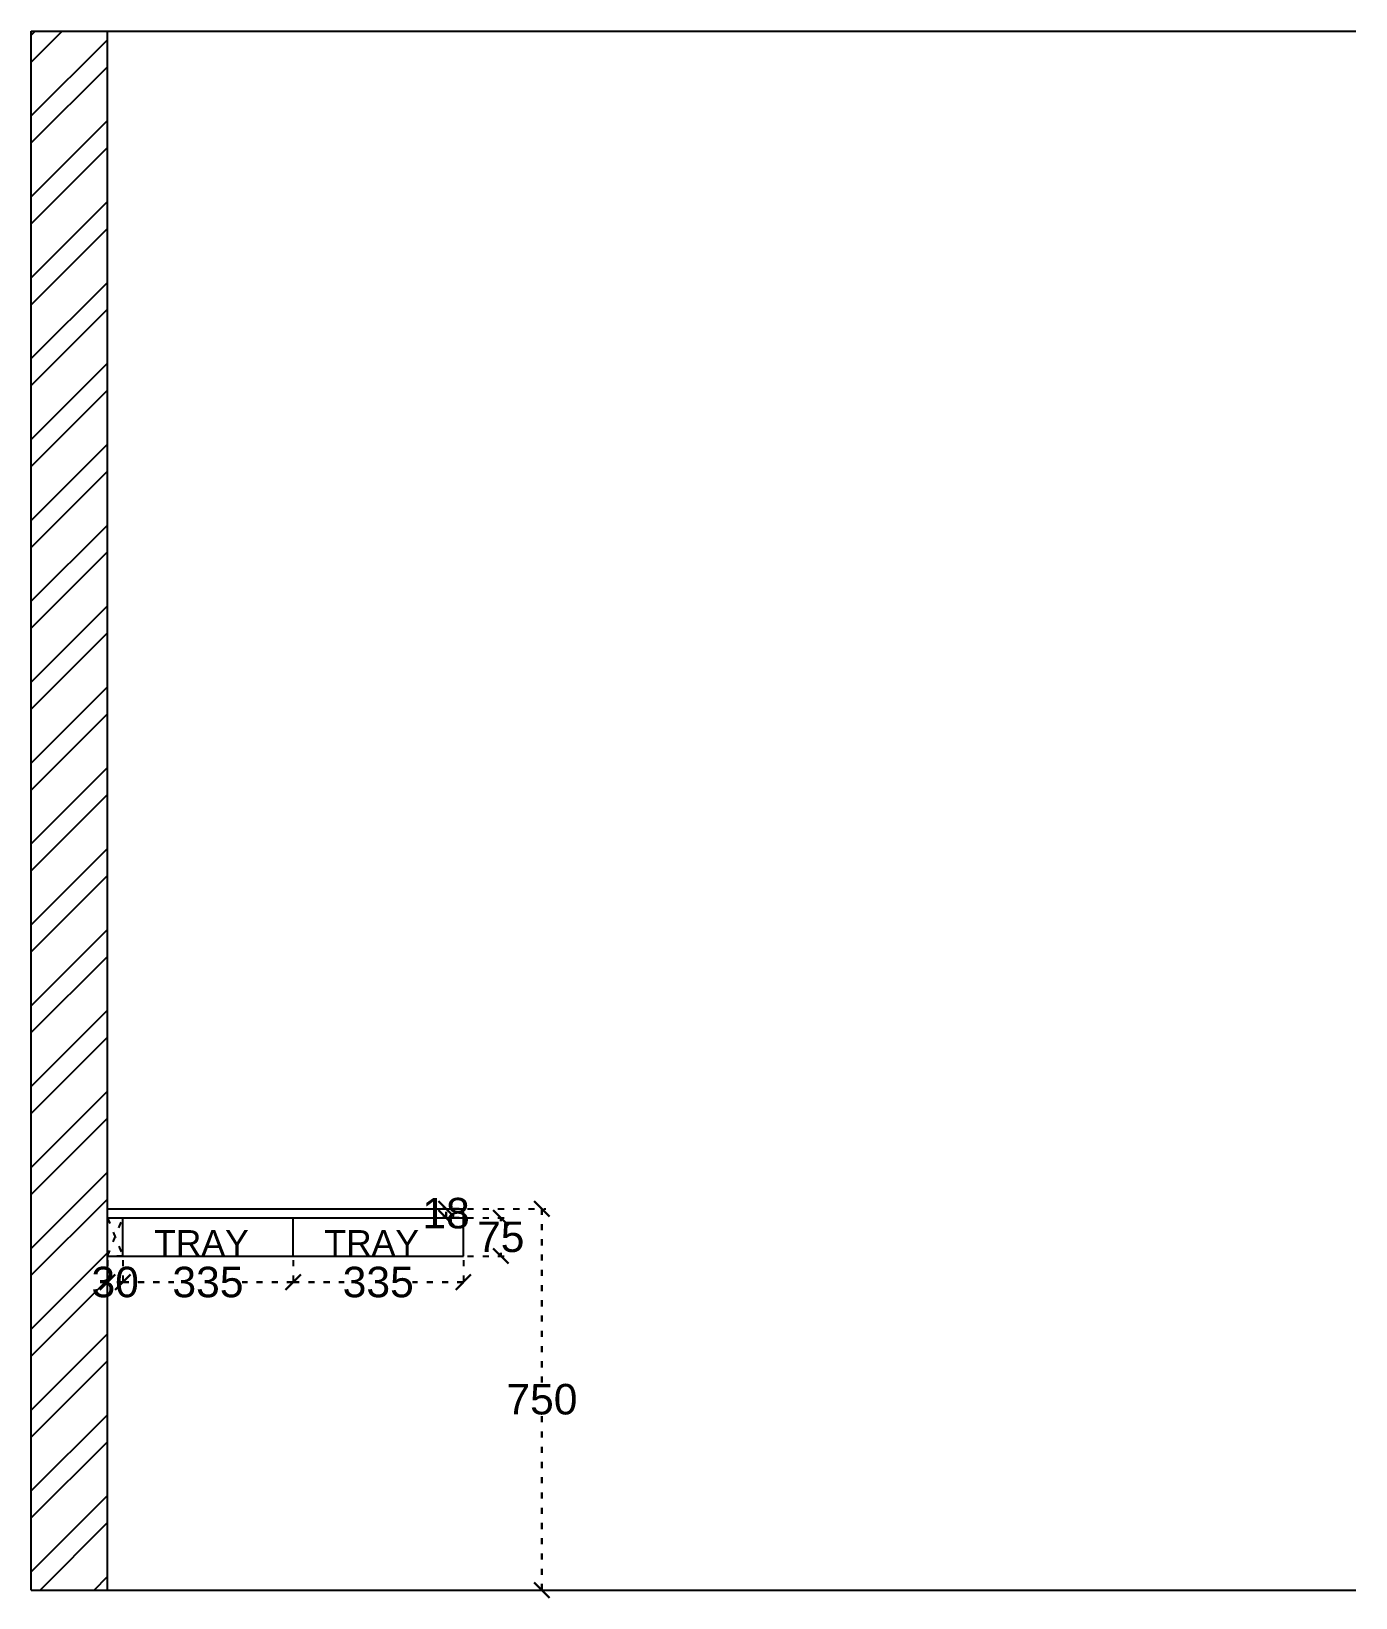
# Model space of a CAD drawing. Header units: millimetres. Extents: x 220712 to 1505573, y -354410 to 241923.
# Drawn here: x 247510 to 250115, y 111270 to 114351 of the extents above; entities that cross this region are included whole.
import ezdxf

# ---------------------------------------------------------------- set-up
doc = ezdxf.new("R2010")
doc.units = ezdxf.units.MM
doc.header["$MEASUREMENT"] = 0
doc.linetypes.add('ACAD_ISO03W100', pattern=[30, 12, -18])
doc.layers.add('Walls', color=253, linetype='Continuous')
doc.layers.add('Words', color=7, linetype='Continuous')
doc.styles.get("Standard").update_dxf_attribs({"font": 'arial.ttf'})
doc.dimstyles.get("Standard").update_dxf_attribs({"dimtxt": 60, "dimasz": 30, "dimexe": 7.75, "dimexo": 8.13, "dimgap": 0.63, "dimtad": 0, "dimtih": 1, "dimtoh": 1, "dimdec": 0, "dimzin": 0, "dimtxsty": 'Standard', "dimblk": 'OBLIQUE', "dimcen": 2.25, "dimclrd": 1, "dimclre": 1, "dimclrt": 1, "dimadec": 0, "dimazin": 0, "dimtfac": 1, "dimtdec": 0, "dimtofl": 0, "dimtmove": 0, "dimatfit": 3, "dimfxl": 1, "dimtolj": 1, "dimtzin": 0, "dimlwd": 30, "dimarcsym": 0})

# ---------------------------------------------------------------- blocks, each defined once
blk = doc.blocks.new('_Oblique')
at = {"color": 0, "linetype": 'ByBlock', "lineweight": -2}
blk.add_line((-0.5, -0.5), (0.5, 0.5), dxfattribs=at)
blk = doc.blocks.new('*D1190')
at = {"layer": 'Defpoints', "color": 0, "linetype": 'ACAD_ISO03W100', "transparency": 16777216}
for p in [(248359.5, 112035), (248359.5, 111285), (248514, 111285)]:
    blk.add_point(p, dxfattribs=at)
at = {"layer": 'Walls', "color": 1, "linetype": 'ACAD_ISO03W100', "lineweight": -2, "transparency": 16777216}
for p, q in [((248367.6, 112035), (248521.8, 112035)), ((248367.6, 111285), (248521.8, 111285))]:
    blk.add_line(p, q, dxfattribs=at)
at = {"layer": 'Walls', "color": 1, "linetype": 'ACAD_ISO03W100', "lineweight": 30, "transparency": 16777216}
for p, q in [((248514, 112035), (248514, 111691.3)), ((248514, 111285), (248514, 111628.7))]:
    blk.add_line(p, q, dxfattribs=at)
at = {"layer": 'Walls', "color": 1, "linetype": 'ACAD_ISO03W100', "lineweight": 30, "transparency": 16777216, "xscale": 30, "yscale": 30, "zscale": 30}
for p, rotation in [((248514, 112035), 90), ((248514, 111285), 270)]:
    blk.add_blockref('_Oblique', p, dxfattribs=dict(at, rotation=rotation))
at = {"layer": 'Walls', "color": 1, "linetype": 'ACAD_ISO03W100', "transparency": 16777216, "insert": (248514, 111660), "char_height": 60, "attachment_point": 5}
blk.add_mtext('\\A1;750', dxfattribs=at)
blk = doc.blocks.new('*D1191')
at = {"layer": 'Defpoints', "color": 0, "linetype": 'ACAD_ISO03W100', "transparency": 16777216}
for p in [(248359.5, 112017), (248359.5, 111942), (248433, 111942)]:
    blk.add_point(p, dxfattribs=at)
at = {"layer": 'Walls', "color": 1, "linetype": 'ACAD_ISO03W100', "lineweight": -2, "transparency": 16777216}
for p, q in [((248367.6, 112017), (248440.8, 112017)), ((248367.6, 111942), (248440.8, 111942))]:
    blk.add_line(p, q, dxfattribs=at)
at = {"layer": 'Walls', "color": 1, "linetype": 'ACAD_ISO03W100', "lineweight": 30, "transparency": 16777216}
for p, q in [((248433, 112017), (248433, 112010.6)), ((248433, 111942), (248433, 111948.4))]:
    blk.add_line(p, q, dxfattribs=at)
at = {"layer": 'Walls', "color": 1, "linetype": 'ACAD_ISO03W100', "lineweight": 30, "transparency": 16777216, "xscale": 30, "yscale": 30, "zscale": 30}
for p, rotation in [((248433, 112017), 90), ((248433, 111942), 270)]:
    blk.add_blockref('_Oblique', p, dxfattribs=dict(at, rotation=rotation))
at = {"layer": 'Walls', "color": 1, "linetype": 'ACAD_ISO03W100', "transparency": 16777216, "insert": (248433, 111979.5), "char_height": 60, "attachment_point": 5}
blk.add_mtext('\\A1;75', dxfattribs=at)
blk = doc.blocks.new('*D1192')
at = {"layer": 'Defpoints', "color": 0, "linetype": 'ACAD_ISO03W100', "transparency": 16777216}
for p in [(248325.5, 112035), (248359.5, 112035), (248359.5, 112017)]:
    blk.add_point(p, dxfattribs=at)
at = {"layer": 'Walls', "color": 1, "linetype": 'ACAD_ISO03W100', "lineweight": -2, "transparency": 16777216}
for p, q in [((248351.37, 112035), (248317.75, 112035)), ((248351.37, 112017), (248317.75, 112017))]:
    blk.add_line(p, q, dxfattribs=at)
at = {"layer": 'Walls', "color": 1, "linetype": 'ACAD_ISO03W100', "lineweight": 30, "transparency": 16777216}
blk.add_line((248325.5, 112017), (248325.5, 112035), dxfattribs=at)
at = {"layer": 'Walls', "color": 1, "linetype": 'ACAD_ISO03W100', "lineweight": 30, "transparency": 16777216, "xscale": 30, "yscale": 30, "zscale": 30}
for p, rotation in [((248325.5, 112035), 90), ((248325.5, 112017), 270)]:
    blk.add_blockref('_Oblique', p, dxfattribs=dict(at, rotation=rotation))
at = {"layer": 'Walls', "color": 1, "linetype": 'ACAD_ISO03W100', "transparency": 16777216, "insert": (248325.5, 112026), "char_height": 60, "attachment_point": 5}
blk.add_mtext('\\A1;18', dxfattribs=at)
blk = doc.blocks.new('*D1193')
at = {"layer": 'Defpoints', "color": 0, "linetype": 'ACAD_ISO03W100', "transparency": 16777216}
for p in [(247659.5, 111942), (247689.5, 111942), (247659.5, 111890.5)]:
    blk.add_point(p, dxfattribs=at)
at = {"layer": 'Walls', "color": 1, "linetype": 'ACAD_ISO03W100', "lineweight": -2, "transparency": 16777216}
for p, q in [((247659.5, 111933.87), (247659.5, 111882.75)), ((247689.5, 111933.87), (247689.5, 111882.75))]:
    blk.add_line(p, q, dxfattribs=at)
at = {"layer": 'Walls', "color": 1, "linetype": 'ACAD_ISO03W100', "lineweight": 30, "transparency": 16777216}
blk.add_line((247689.5, 111890.5), (247659.5, 111890.5), dxfattribs=at)
at = {"layer": 'Walls', "color": 1, "linetype": 'ACAD_ISO03W100', "lineweight": 30, "transparency": 16777216, "xscale": 30, "yscale": 30, "zscale": 30, "rotation": 180}
blk.add_blockref('_Oblique', (247659.5, 111890.5), dxfattribs=at)
at = {"layer": 'Walls', "color": 1, "linetype": 'ACAD_ISO03W100', "lineweight": 30, "transparency": 16777216, "xscale": 30, "yscale": 30, "zscale": 30}
blk.add_blockref('_Oblique', (247689.5, 111890.5), dxfattribs=at)
at = {"layer": 'Walls', "color": 1, "linetype": 'ACAD_ISO03W100', "transparency": 16777216, "insert": (247674.5, 111890.5), "char_height": 60, "attachment_point": 5}
blk.add_mtext('\\A1;30', dxfattribs=at)
blk = doc.blocks.new('*D1194')
at = {"layer": 'Defpoints', "color": 0, "linetype": 'ACAD_ISO03W100', "transparency": 16777216}
for p in [(247689.5, 111942), (248024.5, 111942), (248024.5, 111890.5)]:
    blk.add_point(p, dxfattribs=at)
at = {"layer": 'Walls', "color": 1, "linetype": 'ACAD_ISO03W100', "lineweight": -2, "transparency": 16777216}
for p, q in [((247689.5, 111933.9), (247689.5, 111882.8)), ((248024.5, 111933.9), (248024.5, 111882.8))]:
    blk.add_line(p, q, dxfattribs=at)
at = {"layer": 'Walls', "color": 1, "linetype": 'ACAD_ISO03W100', "lineweight": 30, "transparency": 16777216}
for p, q in [((247689.5, 111890.5), (247789.9, 111890.5)), ((248024.5, 111890.5), (247924.1, 111890.5))]:
    blk.add_line(p, q, dxfattribs=at)
at = {"layer": 'Walls', "color": 1, "linetype": 'ACAD_ISO03W100', "lineweight": 30, "transparency": 16777216, "xscale": 30, "yscale": 30, "zscale": 30, "rotation": 180}
blk.add_blockref('_Oblique', (247689.5, 111890.5), dxfattribs=at)
at = {"layer": 'Walls', "color": 1, "linetype": 'ACAD_ISO03W100', "lineweight": 30, "transparency": 16777216, "xscale": 30, "yscale": 30, "zscale": 30}
blk.add_blockref('_Oblique', (248024.5, 111890.5), dxfattribs=at)
at = {"layer": 'Walls', "color": 1, "linetype": 'ACAD_ISO03W100', "transparency": 16777216, "insert": (247857, 111890.5), "char_height": 60, "attachment_point": 5}
blk.add_mtext('\\A1;335', dxfattribs=at)
blk = doc.blocks.new('*D1195')
at = {"layer": 'Defpoints', "color": 0, "linetype": 'ACAD_ISO03W100', "transparency": 16777216}
for p in [(248024.5, 111942), (248359.5, 111942), (248359.5, 111890.5)]:
    blk.add_point(p, dxfattribs=at)
at = {"layer": 'Walls', "color": 1, "linetype": 'ACAD_ISO03W100', "lineweight": -2, "transparency": 16777216}
for p, q in [((248024.5, 111933.9), (248024.5, 111882.8)), ((248359.5, 111933.9), (248359.5, 111882.8))]:
    blk.add_line(p, q, dxfattribs=at)
at = {"layer": 'Walls', "color": 1, "linetype": 'ACAD_ISO03W100', "lineweight": 30, "transparency": 16777216}
for p, q in [((248024.5, 111890.5), (248124.9, 111890.5)), ((248359.5, 111890.5), (248259.1, 111890.5))]:
    blk.add_line(p, q, dxfattribs=at)
at = {"layer": 'Walls', "color": 1, "linetype": 'ACAD_ISO03W100', "lineweight": 30, "transparency": 16777216, "xscale": 30, "yscale": 30, "zscale": 30, "rotation": 180}
blk.add_blockref('_Oblique', (248024.5, 111890.5), dxfattribs=at)
at = {"layer": 'Walls', "color": 1, "linetype": 'ACAD_ISO03W100', "lineweight": 30, "transparency": 16777216, "xscale": 30, "yscale": 30, "zscale": 30}
blk.add_blockref('_Oblique', (248359.5, 111890.5), dxfattribs=at)
at = {"layer": 'Walls', "color": 1, "linetype": 'ACAD_ISO03W100', "transparency": 16777216, "insert": (248192, 111890.5), "char_height": 60, "attachment_point": 5}
blk.add_mtext('\\A1;335', dxfattribs=at)

msp = doc.modelspace()

# ---------------------------------------------------------------- hatches: boundary and pattern name
at = {"layer": 'Walls', "linetype": 'ACAD_ISO03W100', "true_color": 0xc7c8ca}
h = msp.add_hatch(dxfattribs=at)
h.set_pattern_fill('ANSI32', color=9, scale=300)
h.paths.add_polyline_path([(247659.5, 114351), (247509.5, 114351), (247509.5, 111285), (247659.5, 111285)])
h.paths.add_polyline_path([(247613.1, 111828.3), (247736.4, 111828.3), (247736.4, 111951.9), (247613.1, 111951.9)], flags=9)

# ---------------------------------------------------------------- linework, layer by layer
at = {"layer": 'Walls', "color": 18, "true_color": 0x000000}
for p, q in [((247509.5, 111285), (247509.5, 114351)), ((247509.5, 114351), (250115, 114351)), ((247659.5, 111285), (247659.5, 114351)), ((247659.5, 112035), (248359.5, 112035)), ((248359.5, 111942), (248359.5, 112035)), ((247659.5, 112017), (248359.5, 112017)), ((247689.5, 111942), (247689.5, 112017)), ((248024.5, 111942), (248024.5, 112017)), ((247659.5, 111942), (248359.5, 111942)), ((247509.5, 111285), (250115, 111285))]:
    msp.add_line(p, q, dxfattribs=at)
at = {"layer": 'Walls', "color": 240, "linetype": 'ACAD_ISO03W100', "true_color": 0xed1f24}
msp.add_lwpolyline([(247659.5, 112017), (247689.5, 111942), (247659.5, 111942), (247689.5, 112017)], dxfattribs=at)

# ---------------------------------------------------------------- texts
at = {"layer": 'Words', "color": 0, "char_height": 50, "attachment_point": 1}
for insert in [(247751, 111993), (248086, 111993)]:
    msp.add_mtext_dynamic_manual_height_columns('TRAY', width=619.773, gutter_width=866.4, heights=[440.1], dxfattribs=dict(at, insert=insert))

# ---------------------------------------------------------------- dimensions: what is measured, and where the dimension line sits
at = {"layer": 'Walls', "color": 240, "linetype": 'ACAD_ISO03W100', "true_color": 0xed1f24}
dim = msp.add_linear_dim(base=(248325.5, 112035), p1=(248359.5, 112017), p2=(248359.5, 112035), angle=90, dimstyle='Standard', dxfattribs=at)
dim.commit()
dim.dimension.update_dxf_attribs({"geometry": '*D1192', "text_midpoint": (248325.5, 112026), "dimtype": 160})
for base, p1, p2, picture, middle in [((248514, 111285), (248359.5, 112035), (248359.5, 111285), '*D1190', (248514, 111660)), ((248433, 111942), (248359.5, 112017), (248359.5, 111942), '*D1191', (248433, 111979.5))]:
    dim = msp.add_linear_dim(base=base, p1=p1, p2=p2, angle=90, dimstyle='Standard', dxfattribs=at)
    dim.commit()
    dim.dimension.update_dxf_attribs({"geometry": picture, "text_midpoint": middle})
dim = msp.add_linear_dim(base=(247659.5, 111890.5), p1=(247689.5, 111942), p2=(247659.5, 111942), dimstyle='Standard', dxfattribs=at)
dim.commit()
dim.dimension.update_dxf_attribs({"geometry": '*D1193', "text_midpoint": (247674.5, 111890.5), "dimtype": 160})
for base, p1, p2, picture, middle in [((248024.5, 111890.5), (247689.5, 111942), (248024.5, 111942), '*D1194', (247857, 111890.5)), ((248359.5, 111890.5), (248024.5, 111942), (248359.5, 111942), '*D1195', (248192, 111890.5))]:
    dim = msp.add_linear_dim(base=base, p1=p1, p2=p2, dimstyle='Standard', dxfattribs=at)
    dim.commit()
    dim.dimension.update_dxf_attribs({"geometry": picture, "text_midpoint": middle})

doc.saveas('drawing.dxf')
